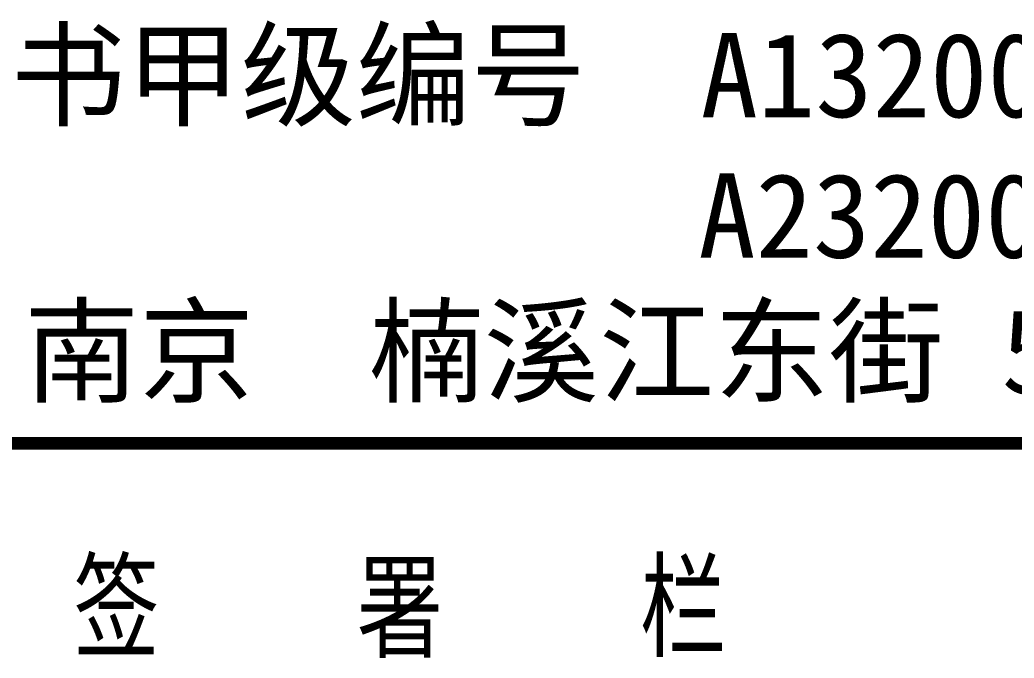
# Model space of a CAD drawing. Extents: x -18502 to 259858, y -468734 to 127958.
# Drawn here: x 98043 to 102464, y -295164 to -292326 of the extents above; entities that cross this region are included whole.
import ezdxf

# ---------------------------------------------------------------- set-up
doc = ezdxf.new("R2010")
doc.units = 0
doc.header["$LTSCALE"] = 1000
doc.layers.add('参照-TK_A1$0$TK', color=161, linetype='CONTINUOUS')
doc.styles.add('参照-TK_A1$0$Q1', font='', dxfattribs={"width": 0.8, "height": 450})
doc.styles.add('参照-TK_A1$0$STANDARD', font='GBENOR', dxfattribs={"bigfont": 'GBCBIG'})
doc.styles.get('参照-TK_A1$0$Q1').set_extended_font_data('SimSun')

msp = doc.modelspace()

# ---------------------------------------------------------------- linework, layer by layer
at = {"layer": '参照-TK_A1$0$TK', "const_width": 37.5}
for points in [[(94147.7, -294199.9), (106147.7, -294199.9)], [(94147.7, -294218.6), (106147.7, -294218.6)]]:
    msp.add_lwpolyline(points, dxfattribs=at)

# ---------------------------------------------------------------- texts
at = {"layer": '参照-TK_A1$0$TK', "style": '参照-TK_A1$0$Q1', "width": 0.75}
for s, p in [('签', (98279.9, -295119.6)), ('栏', (100799.9, -295119.6)), ('署', (99539.9, -295123.9))]:
    msp.add_text(s, height=375, dxfattribs=at).set_placement(p)
at = {"layer": '参照-TK_A1$0$TK', "color": 0, "char_height": 375, "attachment_point": 1, "style": '参照-TK_A1$0$STANDARD'}
for s, insert in [('{\\fSimSun|b0|i0|c134|p2;设计证书甲级编号  A132003592\\P                  A232003599}', (96467.7, -292384.2)), ('{\\fSimSun|b0|i0|c134|p2;中国·南京  楠溪江东街 58 号}', (96528.5, -293612.4))]:
    msp.add_mtext_dynamic_manual_height_columns(s, width=13885.733, gutter_width=1875, heights=[0], dxfattribs=dict(at, insert=insert))

doc.saveas('drawing.dxf')
